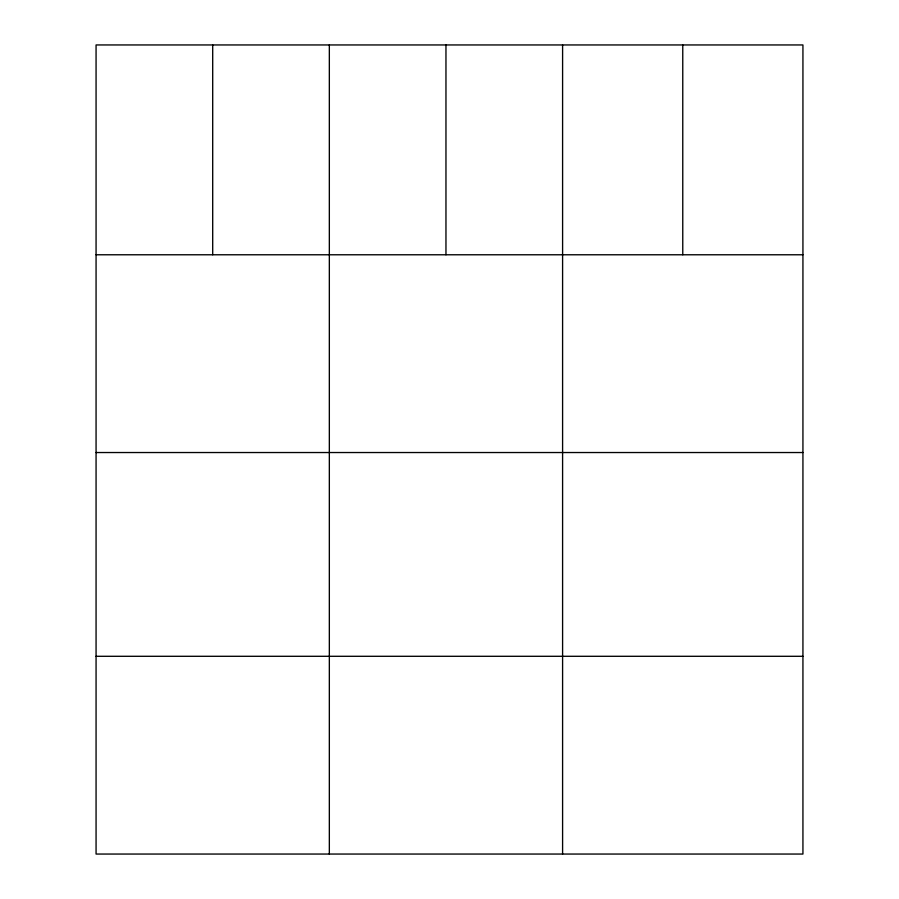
<?xml version="1.0" encoding="UTF-8"?>
<svg xmlns="http://www.w3.org/2000/svg" width="899" height="899" viewBox="0 0 899 899"><rect width="100%" height="100%" fill="white"/><g stroke="black" fill="none" stroke-linecap="round" stroke-linejoin="round"><path stroke-width="1.35" d="M802.931 452.534L802.931 44.95L96.069 44.95L96.069 854.05L802.931 854.05L802.931 452.534L96.069 452.534M96.069 254.777L802.931 254.777M96.069 656.292L802.931 656.292M682.768 44.95L682.768 254.777M562.594 44.95L562.594 854.05M445.96 44.95L445.96 254.777M329.337 44.95L329.337 854.05M212.703 44.95L212.703 254.777"/></g></svg>
